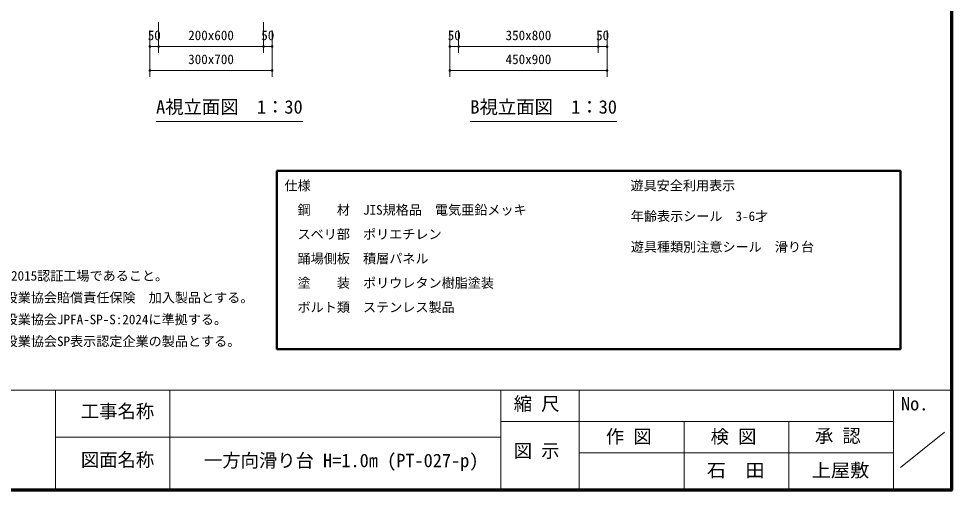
# Model space of a CAD drawing. Units: millimetres at full size, sheet at 1:30, with parts at other scales. Extents: x 450 to 12150, y 450 to 8460.
# Drawn here: x 6808 to 12150, y 450 to 3148 of the extents above; entities that cross this region are included whole.
import ezdxf
from ezdxf.enums import TextEntityAlignment as Align

# ---------------------------------------------------------------- set-up
doc = ezdxf.new("R2010")
doc.units = ezdxf.units.MM
doc.header["$LTSCALE"] = 30
doc.layers.add('D-BGD-TXT', color=7, linetype='Continuous')
doc.layers.add('D-DOC\u3000文章(説明、指示、参照事項等)', color=7, linetype='Continuous')
for name, color, linetype, lineweight in [('D-STR-DIM\u3000寸法線、寸法値', 7, 'Continuous', 13), ('D-STR-TXT\u3000文字列', 7, 'Continuous', 13), ('D-TTL', 7, 'Continuous', 70), ('D-TTL-FRAM', 7, 'Continuous', 13), ('D-TTL-FRAM\u3000タイトル枠、凡例図枠', 2, 'Continuous', 50), ('D-TTL-TXT', 7, 'Continuous', 13)]:
    doc.layers.add(name, color=color, linetype=linetype, lineweight=lineweight)
doc.styles.add('ＭＳ ゴシック', font='')
doc.styles.get('ＭＳ ゴシック').set_extended_font_data('MS Gothic')

# ---------------------------------------------------------------- blocks, each defined once
blk = doc.blocks.new('filled_dot')
at = {"color": 0, "linetype": 'Continuous', "lineweight": -2, "const_width": 1.25}
blk.add_lwpolyline([(-0.625, 0, 1), (0.625, 0, 1)], format="xyb", close=True, dxfattribs=at)

msp = doc.modelspace()

# ---------------------------------------------------------------- linework, layer by layer
at = {"layer": 'D-STR-DIM\u3000寸法線、寸法値'}
for p, q in [((7609.87, 3128.02), (7609.87, 2952.77)), ((7609.87, 3128.02), (7609.87, 2952.77)), ((8209.87, 3128.02), (8209.87, 2952.77)), ((8209.87, 3128.02), (8209.87, 2952.77)), ((7559.87, 3080.32), (7559.87, 2952.77)), ((7559.87, 3080.32), (7559.87, 2815.77)), ((8259.87, 3080.32), (8259.87, 2952.77)), ((8259.87, 3080.32), (8259.87, 2815.77)), ((9277.87, 3080.32), (9277.87, 2952.77)), ((9277.87, 3080.32), (9277.87, 2815.77)), ((9327.87, 3080.32), (9327.87, 2952.77)), ((9327.87, 3080.32), (9327.87, 2952.77)), ((10127.87, 3080.32), (10127.87, 2952.77)), ((10127.87, 3080.32), (10127.87, 2952.77)), ((10177.87, 3080.32), (10177.87, 2952.77)), ((10177.87, 3080.32), (10177.87, 2815.77)), ((7559.87, 2988.77), (7609.87, 2988.77)), ((7609.87, 2988.77), (8209.87, 2988.77)), ((8209.87, 2988.77), (8259.87, 2988.77)), ((9277.87, 2988.77), (9327.87, 2988.77)), ((9327.87, 2988.77), (10127.87, 2988.77)), ((10127.87, 2988.77), (10177.87, 2988.77)), ((7559.87, 2851.77), (8259.87, 2851.77)), ((9277.87, 2851.77), (10177.87, 2851.77))]:
    msp.add_line(p, q, dxfattribs=at)
at = {"layer": 'D-STR-TXT\u3000文字列'}
for p, q in [((7594.72, 2560.87), (8434.72, 2560.87)), ((9394.72, 2560.87), (10234.72, 2560.87))]:
    msp.add_line(p, q, dxfattribs=at)
at = {"layer": 'D-TTL'}
msp.add_lwpolyline([(450, 450), (450, 8460), (12150, 8460), (12150, 450)], close=True, dxfattribs=at)
at = {"layer": 'D-TTL-FRAM'}
for p, q in [((450, 1023.66), (12150, 1023.66)), ((9568.84, 1023.66), (9568.84, 450)), ((10018.84, 1023.66), (10018.84, 450)), ((11818.84, 1023.66), (11818.84, 450)), ((10018.84, 843.66), (9568.84, 843.66)), ((10018.84, 843.66), (11818.84, 843.66)), ((10618.84, 450), (10618.84, 843.66)), ((11218.84, 843.66), (11218.84, 450)), ((9568.84, 753.66), (7018.84, 753.66)), ((11857.99, 580.41), (12109.99, 782.01)), ((11818.84, 663.66), (10018.84, 663.66))]:
    msp.add_line(p, q, dxfattribs=at)
at = {"layer": 'D-TTL-FRAM\u3000タイトル枠、凡例図枠'}
msp.add_lwpolyline([(8287.11, 2277.3), (11858.73, 2277.3), (11858.73, 1258.02), (8287.11, 1258.02)], close=True, dxfattribs=at)
at = {"layer": 'D-TTL-TXT'}
for p, q in [((7018.84, 1023.66), (7018.84, 450)), ((7673.94, 450), (7673.94, 1023.66))]:
    msp.add_line(p, q, dxfattribs=at)

# ---------------------------------------------------------------- block references
at = {"layer": 'D-STR-DIM\u3000寸法線、寸法値', "xscale": 6, "yscale": 6}
for p in [(7559.87, 2988.77), (7609.87, 2988.77), (8209.87, 2988.77), (9277.87, 2988.77), (9327.87, 2988.77), (10127.87, 2988.77), (7559.87, 2851.77), (9277.87, 2851.77)]:
    msp.add_blockref('filled_dot', p, dxfattribs=at)
at = {"layer": 'D-STR-DIM\u3000寸法線、寸法値', "xscale": 6, "yscale": 6, "rotation": 180}
for p in [(7609.87, 2988.77), (8209.87, 2988.77), (8259.87, 2988.77), (9327.87, 2988.77), (10127.87, 2988.77), (10177.87, 2988.77), (8259.87, 2851.77), (10177.87, 2851.77)]:
    msp.add_blockref('filled_dot', p, dxfattribs=at)

# ---------------------------------------------------------------- texts
at = {"layer": 'D-BGD-TXT', "style": 'ＭＳ ゴシック', "width": 1.05}
for s, p in [('石\u3000田', (10749.44, 503.18)), ('上屋敷', (11349.44, 503.18))]:
    msp.add_text(s, height=76.98, dxfattribs=at).set_placement(p, align=Align.BOTTOM_LEFT)
at = {"layer": 'D-DOC\u3000文章(説明、指示、参照事項等)', "style": 'ＭＳ ゴシック'}
for s, p in [('仕様', (8330.48, 2221.15)), ('遊具安全利用表示', (10312.35, 2221.15)), ('\u3000鋼\u3000\u3000材\u3000JIS規格品\u3000電気亜鉛メッキ', (8330.48, 2081.9)), ('  年齢表示シール  3-6才', (10239.32, 2045.65)), ('\u3000スベリ部\u3000ポリエチレン', (8330.48, 1942.66)), ('  遊具種類別注意シール  滑り台', (10239.32, 1870.15)), ('\u3000踊場側板\u3000積層パネル\u3000', (8330.48, 1803.41)), ('\u3000塗\u3000\u3000装\u3000ポリウレタン樹脂塗装', (8330.48, 1664.16)), ('\u3000ボルト類\u3000ステンレス製品', (8330.48, 1524.92))]:
    msp.add_text(s, height=54.99, dxfattribs=at).set_placement(p, align=Align.TOP_LEFT)
for s, p in [('※本製品製作工場は、ISO9001：2015認証工場であること。', (5677.6, 1633.45)), ('※本製品は（一社）日本公園施設業協会賠償責任保険\u3000加入製品とする。\u3000', (5677.6, 1508.45)), ('※本製品は（一社）日本公園施設業協会JPFA-SP-S:2024に準拠する。', (5677.6, 1383.45)), ('※本製品は（一社）日本公園施設業協会SP表示認定企業の製品とする。', (5677.6, 1258.45))]:
    msp.add_text(s, height=54.99, dxfattribs=at).set_placement(p, align=Align.BOTTOM_LEFT)
at = {"layer": 'D-STR-DIM\u3000寸法線、寸法値', "style": 'ＭＳ ゴシック'}
for s, p in [('50', (7584.87, 3052.9)), ('200x600', (7909.87, 3052.9)), ('50', (8234.87, 3052.9)), ('50', (9302.87, 3052.9)), ('350x800', (9727.87, 3052.9)), ('50', (10152.87, 3052.9)), ('300x700', (7909.87, 2915.9)), ('450x900', (9727.87, 2915.9))]:
    msp.add_text(s, height=54.99, dxfattribs=at).set_placement(p, align=Align.MIDDLE_CENTER)
at = {"layer": 'D-STR-TXT\u3000文字列', "style": 'ＭＳ ゴシック'}
for s, p in [('A視立面図\u30001：30', (8434.72, 2581.87)), ('B視立面図\u30001：30', (10234.72, 2581.87))]:
    msp.add_text(s, height=76.98, dxfattribs=at).set_placement(p, align=Align.BOTTOM_RIGHT)
at = {"layer": 'D-TTL-TXT', "style": 'ＭＳ ゴシック'}
for s, p in [('縮 尺', (9643.7, 883.97)), ('No.', (11861.45, 883.97)), ('工事名称', (7164.24, 840.91)), ('作 図', (10170.93, 695.67)), ('検 図', (10771.35, 695.67)), ('承 認', (11368.7, 700.17)), ('図 示', (9643.7, 614.62)), ('図面名称', (7164.24, 563.1)), ('一方向滑り台 H=1.0m (PT-027-p)', (7869.21, 559.25))]:
    msp.add_text(s, height=76.98, dxfattribs=at).set_placement(p, align=Align.BOTTOM_LEFT)

doc.saveas('drawing.dxf')
